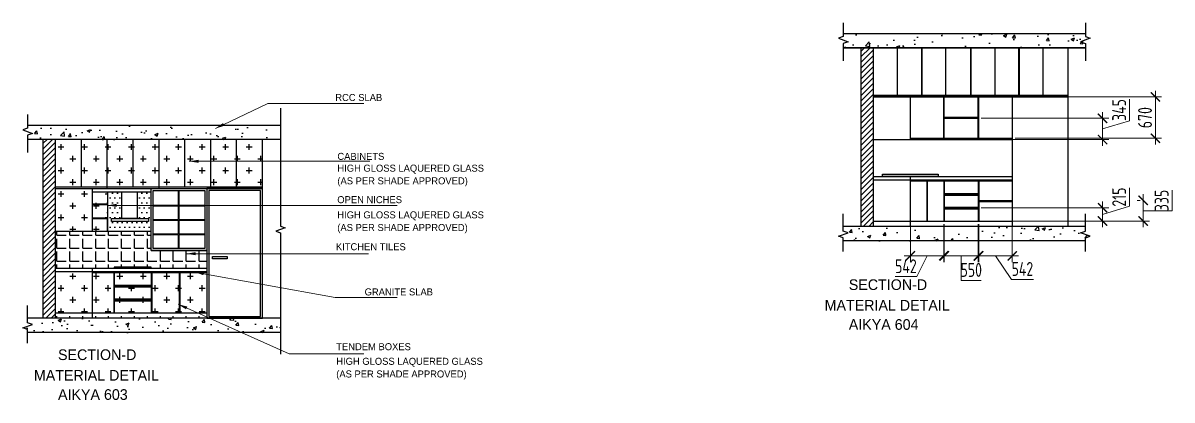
# Model space of a CAD drawing. Header units: millimetres. Extents: x -31859 to 58212, y -66440 to 17102.
# Drawn here: x -7761 to 10856, y -51150 to -45043 of the extents above; entities that cross this region are included whole.
import ezdxf

# ---------------------------------------------------------------- set-up
doc = ezdxf.new("R2010")
doc.units = ezdxf.units.MM
doc.header["$LTSCALE"] = 10
doc.header["$PDMODE"] = 35
doc.header["$PDSIZE"] = 500
for name, color, linetype in [('07--DIM-1', 1, 'Continuous'), ('A--SPACEREF', 3, 'Continuous'), ('A--TEXT-3', 3, 'Continuous'), ('DIMM-1', 1, 'Continuous')]:
    doc.layers.add(name, color=color, linetype=linetype)
doc.styles.add('ISO', font='isocp2.shx', dxfattribs={"width": 0.8})
doc.dimstyles.new('A-DIM-100', dxfattribs={"dimscale": 100, "dimtxt": 2.25, "dimasz": 1.5, "dimexe": 1, "dimexo": 0.5, "dimgap": 0, "dimtad": 0, "dimdec": 0, "dimzin": 12, "dimdsep": 46, "dimtxsty": 'ISO', "dimblk": 'ARCHTICK', "dimcen": 1, "dimdle": 1, "dimclrd": 8, "dimclre": 8, "dimclrt": 256, "dimadec": 0, "dimazin": 3, "dimtfac": 1, "dimtdec": 0, "dimtmove": 1, "dimatfit": 2, "dimfxl": 1, "dimtvp": 0.75, "dimtolj": 1, "dimtzin": 12, "dimlwd": 18, "dimlwe": 18, "dimarcsym": 0})
pattern_1 = [(0, (-32147.85, -24381.83), (0, 209.55), [152.4, -57.15]), (90, (-32147.85, -24381.83), (-209.55, 1e-14), [152.4, -57.15])]

# ---------------------------------------------------------------- blocks, each defined once
blk = doc.blocks.new('_ArchTick')
at = {"color": 0, "const_width": 0.15}
blk.add_lwpolyline([(-0.5, -0.5), (0.5, 0.5)], dxfattribs=at)
blk = doc.blocks.new('*D305')
at = {"layer": '07--DIM-1', "color": 8, "lineweight": 18}
for p, q in [((10168, -48013), (10168, -47712)), ((9730, -47936), (9730, -48351)), ((9730, -48144), (10168, -48013)), ((7766, -48036), (9830, -48036)), ((7766, -48251), (9830, -48251))]:
    blk.add_line(p, q, dxfattribs=at)
at = {"layer": 'Defpoints', "color": 0}
for p in [(7716, -48036), (7716, -48251), (9730, -48251)]:
    blk.add_point(p, dxfattribs=at)
at = {"layer": '07--DIM-1', "color": 8, "lineweight": 18, "xscale": 150, "yscale": 150, "zscale": 150}
for p, rotation in [((9730, -48036), 90), ((9730, -48251), 270)]:
    blk.add_blockref('_ArchTick', p, dxfattribs=dict(at, rotation=rotation))
at = {"layer": '07--DIM-1', "insert": (9999, -47863), "char_height": 225, "attachment_point": 5, "rotation": 90, "style": 'ISO'}
blk.add_mtext('\\A1;215', dxfattribs=at)
blk = doc.blocks.new('*D310')
at = {"layer": '07--DIM-1', "color": 8, "lineweight": 18}
for p, q in [((10168, -46628), (10168, -46278)), ((9730, -46486), (9730, -47031)), ((7766, -46586), (9830, -46586)), ((9730, -46759), (10168, -46628)), ((7766, -46931), (9830, -46931))]:
    blk.add_line(p, q, dxfattribs=at)
at = {"layer": 'Defpoints', "color": 0}
for p in [(7716, -46586), (7716, -46931), (9730, -46931)]:
    blk.add_point(p, dxfattribs=at)
at = {"layer": '07--DIM-1', "color": 8, "lineweight": 18, "xscale": 150, "yscale": 150, "zscale": 150}
for p, rotation in [((9730, -46586), 90), ((9730, -46931), 270)]:
    blk.add_blockref('_ArchTick', p, dxfattribs=dict(at, rotation=rotation))
at = {"layer": '07--DIM-1', "insert": (9999, -46453), "char_height": 225, "attachment_point": 5, "rotation": 90, "style": 'ISO'}
blk.add_mtext('\\A1;345', dxfattribs=at)
blk = doc.blocks.new('*D311')
at = {"layer": '07--DIM-1', "color": 8, "lineweight": 18}
for p, q in [((10389, -48351), (10389, -47816)), ((10856, -48084), (10856, -47753)), ((10339, -47916), (10289, -47916)), ((10389, -48084), (10856, -48084)), ((8316, -48251), (10489, -48251))]:
    blk.add_line(p, q, dxfattribs=at)
at = {"layer": 'Defpoints', "color": 0}
for p in [(10389, -47916), (10389, -47916), (8266, -48251)]:
    blk.add_point(p, dxfattribs=at)
at = {"layer": '07--DIM-1', "color": 8, "lineweight": 18, "xscale": 150, "yscale": 150, "zscale": 150}
for p, rotation in [((10389, -47916), 90), ((10389, -48251), 270)]:
    blk.add_blockref('_ArchTick', p, dxfattribs=dict(at, rotation=rotation))
at = {"layer": '07--DIM-1', "insert": (10687, -47918), "char_height": 225, "attachment_point": 5, "rotation": 90, "style": 'ISO'}
blk.add_mtext('\\A1;335', dxfattribs=at)
blk = doc.blocks.new('*D312')
at = {"layer": '07--DIM-1', "color": 8, "lineweight": 18}
for p, q in [((10586, -47011), (10586, -46141)), ((8316, -46241), (10686, -46241)), ((8316, -46911), (10686, -46911))]:
    blk.add_line(p, q, dxfattribs=at)
at = {"layer": 'Defpoints', "color": 0}
for p in [(8266, -46241), (10586, -46241), (8266, -46911)]:
    blk.add_point(p, dxfattribs=at)
at = {"layer": '07--DIM-1', "color": 8, "lineweight": 18, "xscale": 150, "yscale": 150, "zscale": 150}
for p, rotation in [((10586, -46241), 90), ((10586, -46911), 270)]:
    blk.add_blockref('_ArchTick', p, dxfattribs=dict(at, rotation=rotation))
at = {"layer": '07--DIM-1', "insert": (10418, -46576), "char_height": 225, "attachment_point": 5, "rotation": 90, "style": 'ISO'}
blk.add_mtext('\\A1;670', dxfattribs=at)
blk = doc.blocks.new('*D313')
at = {"layer": '07--DIM-1', "color": 8, "lineweight": 18}
for p, q in [((6616, -48301), (6616, -48915)), ((7158, -48301), (7158, -48915)), ((7258, -48815), (6516, -48815)), ((6887, -48815), (6720, -49152)), ((6720, -49152), (6368, -49152))]:
    blk.add_line(p, q, dxfattribs=at)
at = {"layer": 'Defpoints', "color": 0}
for p in [(6616, -48251), (7158, -48251), (6616, -48815)]:
    blk.add_point(p, dxfattribs=at)
at = {"layer": '07--DIM-1', "color": 8, "lineweight": 18, "xscale": 150, "yscale": 150, "zscale": 150, "rotation": 180}
blk.add_blockref('_ArchTick', (6616, -48815), dxfattribs=at)
at = {"layer": '07--DIM-1', "color": 8, "lineweight": 18, "xscale": 150, "yscale": 150, "zscale": 150}
blk.add_blockref('_ArchTick', (7158, -48815), dxfattribs=at)
at = {"layer": '07--DIM-1', "insert": (6544, -48983), "char_height": 225, "attachment_point": 5, "style": 'ISO'}
blk.add_mtext('\\A1;542', dxfattribs=at)
blk = doc.blocks.new('*D314')
at = {"layer": '07--DIM-1', "color": 8, "lineweight": 18}
for p, q in [((7166, -48301), (7166, -48915)), ((7716, -48301), (7716, -48915)), ((7066, -48815), (7816, -48815)), ((7441, -48815), (7441, -49212)), ((7441, -49212), (7765, -49212))]:
    blk.add_line(p, q, dxfattribs=at)
at = {"layer": 'Defpoints', "color": 0}
for p in [(7166, -48251), (7716, -48251), (7716, -48815)]:
    blk.add_point(p, dxfattribs=at)
at = {"layer": '07--DIM-1', "color": 8, "lineweight": 18, "xscale": 150, "yscale": 150, "zscale": 150, "rotation": 180}
blk.add_blockref('_ArchTick', (7166, -48815), dxfattribs=at)
at = {"layer": '07--DIM-1', "color": 8, "lineweight": 18, "xscale": 150, "yscale": 150, "zscale": 150}
blk.add_blockref('_ArchTick', (7716, -48815), dxfattribs=at)
at = {"layer": '07--DIM-1', "insert": (7603, -49043), "char_height": 225, "attachment_point": 5, "style": 'ISO'}
blk.add_mtext('\\A1;550', dxfattribs=at)
blk = doc.blocks.new('*D315')
at = {"layer": '07--DIM-1', "color": 8, "lineweight": 18}
for p, q in [((7724, -48301), (7724, -48915)), ((8266, -48301), (8266, -48915)), ((7624, -48815), (8366, -48815)), ((7995, -48815), (8256, -49196)), ((8256, -49196), (8609, -49196))]:
    blk.add_line(p, q, dxfattribs=at)
at = {"layer": 'Defpoints', "color": 0}
for p in [(7724, -48251), (8266, -48251), (8266, -48815)]:
    blk.add_point(p, dxfattribs=at)
at = {"layer": '07--DIM-1', "color": 8, "lineweight": 18, "xscale": 150, "yscale": 150, "zscale": 150, "rotation": 180}
blk.add_blockref('_ArchTick', (7724, -48815), dxfattribs=at)
at = {"layer": '07--DIM-1', "color": 8, "lineweight": 18, "xscale": 150, "yscale": 150, "zscale": 150}
blk.add_blockref('_ArchTick', (8266, -48815), dxfattribs=at)
at = {"layer": '07--DIM-1', "insert": (8432, -49027), "char_height": 225, "attachment_point": 5, "style": 'ISO'}
blk.add_mtext('\\A1;542', dxfattribs=at)

msp = doc.modelspace()

# ---------------------------------------------------------------- hatches: boundary and pattern name
h = msp.add_hatch()
h.set_pattern_fill('AR-CONC', color=256, scale=3, style=0)
h.set_pattern_definition([(50, (-12985.24, 0), (546.554, -47.8173), [57.15, -628.65]), (355, (-12985.24, 0), (-105.7285, 573.17), [45.72, -502.92]), (100.451, (-12939.7, -4), (440.8275, 525.35), [48.57, -534.27]), (46.1842, (-12985.24, 152.4), (813.237, -126.127), [85.725, -942.975]), (96.6356, (-12917.5, 141.9), (712.213, 742.277), [72.855, -801.405]), (351.184, (-12985.24, 152.4), (712.214, 742.275), [68.58, -754.38]), (21, (-12909.04, 114.3), (454.8446, -306.7966), [57.15, -628.65]), (326, (-12909.04, 114.3), (185.406, 552.564), [45.72, -502.92]), (71.4514, (-12871.14, 88.73), (640.2495, 245.7686), [48.57, -534.27]), (37.5, (-12985.24, 0), (9.2658, 253.6651), [0, -496.824, 0, -510.54, 0, -504.825]), (7.5, (-12985.24, 0), (200.459, 300.5417), [0, -291.084, 0, -485.394, 0, -192.405]), (327.5, (-13155.17, 0), (406.7718, -17.1862), [0, -190.5, 0, -594.36, 0, -788.67]), (317.5, (-13231.37, 0), (444.3875, 76.2795), [0, -247.65, 0, -394.716, 0, -560.07])])
h.paths.add_polyline_path([(9451.3, -45445.5), (9451.3, -45374.3), (9375.4, -45346.7), (9527.1, -45291.5), (9451.3, -45263.9), (9451.3, -45216.9), (5530.2, -45216.9), (5530.2, -45263.9), (5454.3, -45291.5), (5606, -45346.7), (5530.2, -45374.3), (5530.2, -45445.5)])
h.paths.add_polyline_path([(5530.2, -48341.5), (5530.2, -48412.7), (5606, -48440.3), (5454.3, -48495.5), (5530.2, -48523.1), (5530.2, -48572.7), (9451.3, -48572.7), (9451.3, -48523.1), (9527.1, -48495.5), (9375.4, -48440.3), (9451.3, -48412.7), (9451.3, -48341.5)])
h = msp.add_hatch()
h.set_pattern_fill('ANSI31', color=256, scale=20, style=0)
h.set_pattern_definition([(45, (-15760.773, -22896.88), (-44.90128, 44.90128), [])])
h.paths.add_polyline_path([(5815.7, -48341.5), (6015.7, -48341.5), (6015.7, -45445.5), (5815.7, -45445.5)])
h = msp.add_hatch()
h.set_pattern_fill('AR-CONC', color=256, scale=3, style=0)
h.set_pattern_definition([(50, (-32147.85, -24381.83), (546.554, -47.817), [57.15, -628.65]), (355, (-32147.85, -24381.83), (-105.7285, 573.17), [45.72, -502.92]), (100.451, (-32102.3, -24385.8), (440.8275, 525.35), [48.57, -534.27]), (46.1842, (-32147.85, -24229.4), (813.237, -126.127), [85.725, -942.975]), (96.6356, (-32080.1, -24239.94), (712.213, 742.277), [72.855, -801.405]), (351.184, (-32147.85, -24229.4), (712.214, 742.275), [68.58, -754.38]), (21, (-32071.65, -24267.53), (454.8446, -306.7966), [57.15, -628.65]), (326, (-32071.65, -24267.53), (185.406, 552.564), [45.72, -502.92]), (71.4514, (-32033.75, -24293.1), (640.2495, 245.7686), [48.57, -534.27]), (37.5, (-32147.85, -24381.83), (9.2658, 253.6651), [0, -496.824, 0, -510.54, 0, -504.825]), (7.5, (-32147.85, -24381.83), (200.459, 300.5417), [0, -291.084, 0, -485.394, 0, -192.405]), (327.5, (-32317.78, -24381.83), (406.7718, -17.1862), [0, -190.5, 0, -594.36, 0, -788.67]), (317.5, (-32393.98, -24381.83), (444.3875, 76.2795), [0, -247.65, 0, -394.716, 0, -560.07])])
h.paths.add_polyline_path([(-3666.8, -46831.6), (-3515.2, -46776.4), (-3591, -46748.8), (-3591, -46701.8), (-7685, -46701.8), (-7685, -46748.8), (-7760.8, -46776.4), (-7609.1, -46831.6), (-7685, -46859.2), (-7685, -46930.4), (-3591, -46930.4), (-3591, -46859.2)])
h.paths.add_polyline_path([(-3591, -50057.6), (-3591, -49952.8), (-3666.8, -49925.2), (-3591, -49897.6), (-3591, -49826.4), (-7685, -49826.4), (-7685, -49897.6), (-7609.1, -49925.2), (-7760.8, -49980.4), (-7685, -50008), (-7685, -50057.6)])
h = msp.add_hatch()
h.set_pattern_fill('ANSI31', color=256, scale=20, style=0)
h.set_pattern_definition([(45, (-32147.853, -24381.833), (-44.90128, 44.90128), [])])
h.paths.add_polyline_path([(-7431.8, -49826.4), (-7231.8, -49826.4), (-7231.8, -46930.4), (-7431.8, -46930.4)])
h = msp.add_hatch()
h.set_pattern_fill('CROSS', color=256, scale=30, style=0)
h.set_pattern_definition([(0, (-32147.85, -24381.83), (190.5, 190.5), [95.25, -285.75]), (90, (-32100.23, -24429.46), (-190.5, 190.5), [95.25, -285.75])])
h.paths.add_polyline_path([(-7231.8, -47698.4), (-6813, -47698.4), (-6813, -46930.4), (-7231.8, -46930.4)])
h.paths.add_polyline_path([(-6813, -47698.4), (-6394.3, -47698.4), (-6394.3, -46930.4), (-6813, -46930.4)])
h.paths.add_polyline_path([(-5975.5, -46930.4), (-6394.3, -46930.4), (-6394.3, -47698.4), (-5975.5, -47698.4)])
h.paths.add_polyline_path([(-5556.8, -46930.4), (-5975.5, -46930.4), (-5975.5, -47698.4), (-5556.8, -47698.4)])
h.paths.add_polyline_path([(-5556.8, -47698.4), (-5138, -47698.4), (-5138, -46930.4), (-5556.8, -46930.4)])
h.paths.add_polyline_path([(-5138, -47698.4), (-4719.3, -47698.4), (-4719.3, -46930.4), (-5138, -46930.4)])
h.paths.add_polyline_path([(-4300.5, -46930.4), (-4719.3, -46930.4), (-4719.3, -47698.4), (-4300.5, -47698.4)])
h.paths.add_polyline_path([(-4300.5, -47698.4), (-3881.8, -47698.4), (-3881.8, -46930.4), (-4300.5, -46930.4)])
h.paths.add_polyline_path([(-6631.8, -49066.4), (-7231.8, -49066.4), (-7231.8, -49736.4), (-6631.8, -49736.4)])
h.paths.add_polyline_path([(-6631.8, -49736.4), (-6289.8, -49736.4), (-6289.8, -49086.4), (-6631.8, -49086.4)])
h.paths.add_polyline_path([(-5681.8, -49736.4), (-5681.8, -49541.1), (-6281.8, -49541.1), (-6281.8, -49736.4)])
h.paths.add_polyline_path([(-5681.8, -49513.1), (-5681.8, -49317.7), (-6281.8, -49317.7), (-6281.8, -49513.1)])
h.paths.add_polyline_path([(-6281.8, -49086.4), (-6281.8, -49289.7), (-5681.8, -49289.7), (-5681.8, -49086.4)])
h.paths.add_polyline_path([(-5227.8, -49086.4), (-5673.8, -49086.4), (-5673.8, -49736.4), (-5227.8, -49736.4)])
h.paths.add_polyline_path([(-4781.8, -49086.4), (-5219.8, -49086.4), (-5219.8, -49736.4), (-4781.8, -49736.4)])
h.paths.add_polyline_path([(-6631.8, -47726.4), (-7231.8, -47726.4), (-7231.8, -48416.4), (-6631.8, -48416.4)])
h.paths.add_polyline_path([(-6631.8, -48213.1), (-6631.8, -48416.4), (-6393.9, -48416.4), (-6393.9, -48213.1)])
h.paths.add_polyline_path([(-6393.9, -48203.1), (-6393.9, -47989.7), (-6631.8, -47989.7), (-6631.8, -48203.1)])
h.paths.add_polyline_path([(-6393.9, -47776.4), (-6631.8, -47776.4), (-6631.8, -47979.7), (-6393.9, -47979.7)])
h = msp.add_hatch()
h.set_pattern_fill('DOTS', color=256, scale=50, style=0)
h.set_pattern_definition([(0, (-32147.85, -24381.83), (39.6875, 79.375), [0, -79.375])])
h.paths.add_polyline_path([(-6158.5, -47776.4), (-6393.9, -47776.4), (-6393.9, -48416.4), (-5681.8, -48416.4), (-5681.8, -47776.4), (-5909.4, -47776.4), (-5909.4, -48209.6), (-5729.6, -48209.6), (-5729.6, -48259.6), (-6325.4, -48259.6), (-6325.4, -48209.6), (-6158.5, -48209.6)])
h = msp.add_hatch()
h.set_pattern_fill('ANGLE', color=256, scale=30, style=0)
h.set_pattern_definition(pattern_1)
h.paths.add_polyline_path([(-6631.8, -48416.4), (-7231.8, -48416.4), (-7231.8, -49016.4), (-6281.8, -49016.4), (-6281.8, -49000.4), (-5681.8, -49000.4), (-5681.8, -49016.4), (-4781.8, -49016.4), (-4781.8, -48726.4), (-5681.8, -48726.4), (-5681.8, -48416.4)])
h = msp.add_hatch()
h.set_pattern_fill('ANGLE', color=256, scale=30, style=0)
h.set_pattern_definition(pattern_1)
h.paths.add_polyline_path([(-4781.8, -49826.4), (-4781.8, -49736.4), (-6631.8, -49736.4), (-6631.8, -49826.4)])
h.paths.add_polyline_path([(-7231.8, -49736.4), (-7231.8, -49826.4), (-6631.8, -49826.4), (-6631.8, -49736.4)])

# ---------------------------------------------------------------- linework, layer by layer
for p, q in [((9451.3, -45216.9), (5530.2, -45216.9)), ((9451.3, -45445.5), (5530.2, -45445.5)), ((5530.2, -45445.5), (9451.3, -45445.5)), ((5815.7, -45445.5), (5815.7, -48341.5)), ((6015.7, -45445.5), (6015.7, -48341.5)), ((6405.5, -46213.5), (6405.5, -45445.5)), ((6795.2, -45445.5), (6795.2, -46233.5)), ((6803.2, -45445.5), (6803.2, -46233.5)), ((7193, -46213.5), (7193, -45445.5)), ((7590.7, -45445.5), (7590.7, -46233.5)), ((7598.7, -45445.5), (7598.7, -46233.5)), ((7988.5, -46213.5), (7988.5, -45445.5)), ((8370.2, -45445.5), (8370.2, -46233.5)), ((8378.2, -45445.5), (8378.2, -46233.5)), ((8768, -46213.5), (8768, -45445.5)), ((9165.7, -45445.5), (9165.7, -48341.5)), ((6015.7, -46213.5), (6795.2, -46213.5)), ((6015.7, -46233.5), (6795.2, -46233.5)), ((6015.7, -46241.5), (9165.7, -46241.5)), ((6615.7, -46241.5), (6615.7, -46931.5)), ((6803.2, -46213.5), (7590.7, -46213.5)), ((6803.2, -46233.5), (7590.7, -46233.5)), ((7157.7, -46931.5), (7157.7, -46241.5)), ((7165.7, -46931.5), (7165.7, -46241.5)), ((7598.7, -46213.5), (8370.2, -46213.5)), ((7598.7, -46233.5), (8370.2, -46233.5)), ((7715.7, -46931.5), (7715.7, -46241.5)), ((7723.7, -46931.5), (7723.7, -46241.5)), ((8265.7, -46241.5), (8265.7, -46931.5)), ((8378.2, -46213.5), (9165.7, -46213.5)), ((8378.2, -46233.5), (9165.7, -46233.5)), ((-3591, -46701.8, 0), (-7685, -46701.8, 0)), ((7165.7, -46566.5), (7715.7, -46566.5)), ((7165.7, -46586.5), (7715.7, -46586.5)), ((6615.7, -46911.5), (7157.7, -46911.5)), ((7165.7, -46911.5), (7715.7, -46911.5)), ((7165.7, -46911.5), (7715.7, -46911.5)), ((7723.7, -46911.5), (8265.7, -46911.5)), ((-3591, -46930.4, 0), (-7685, -46930.4, 0)), ((-7431.8, -49826.4, 0), (-7431.8, -46930.4, 0)), ((-7231.8, -49826.4, 0), (-7231.8, -46930.4, 0)), ((-6813, -47698.4, 0), (-6813, -46930.4, 0)), ((-6394.3, -47726.4, 0), (-6394.3, -46930.4, 0)), ((-5975.5, -47698.4, 0), (-5975.5, -46930.4, 0)), ((-5556.8, -47726.4, 0), (-5556.8, -46930.4, 0)), ((-5138, -47698.4, 0), (-5138, -46930.4, 0)), ((-4719.3, -47698.4, 0), (-4719.3, -46930.4, 0)), ((-4300.5, -47698.4, 0), (-4300.5, -46930.4, 0)), ((-3881.8, -49826.4, 0), (-3881.8, -46930.4, 0)), ((6015.7, -46931.5), (8265.7, -46931.5)), ((8265.7, -46931.5), (8265.7, -47531.5)), ((6015.7, -47531.5), (8265.7, -47531.5)), ((6015.7, -47581.5), (8265.7, -47581.5)), ((6615.7, -47531.5), (6615.7, -48341.5)), ((6615.7, -47581.5), (8265.7, -47581.5)), ((6615.7, -47601.5), (6886.7, -47601.5)), ((6886.7, -48251.5), (6886.7, -47581.5)), ((6894.7, -48251.5), (6894.7, -47581.5)), ((6894.7, -47601.5), (7157.7, -47601.5)), ((7157.7, -47581.5), (7157.7, -48251.5)), ((7165.7, -47581.5), (7165.7, -47804.8)), ((7165.7, -47601.5), (7715.7, -47601.5)), ((7715.7, -47581.5), (7715.7, -48028.1)), ((7723.7, -47581.5), (7723.7, -48251.5)), ((7723.7, -47601.5), (8265.7, -47601.5)), ((8265.7, -47531.5), (8265.7, -48341.5)), ((-7231.8, -47698.4, 0), (-3881.8, -47698.4, 0)), ((-7231.8, -47726.4, 0), (-4781.8, -47726.4, 0)), ((-6631.8, -48416.4, 0), (-6631.8, -47726.4, 0)), ((-6631.8, -47776.4, 0), (-5681.8, -47776.4, 0)), ((-6393.9, -47776.4, 0), (-6393.9, -48416.4, 0)), ((-5681.8, -48726.4, 0), (-5681.8, -47726.4, 0)), ((-5239.8, -47994.6, 0), (-5239.8, -47756.4, 0)), ((-5231.8, -47994.6, 0), (-5231.8, -47756.4, 0)), ((-4781.8, -47726.4, 0), (-3881.8, -47726.4, 0)), ((7165.7, -47804.8), (7715.7, -47804.8)), ((7165.7, -47812.8), (7165.7, -48028.1)), ((7165.7, -47812.8), (7715.7, -47812.8)), ((7165.7, -47832.8), (7715.7, -47832.8)), ((-6393.9, -47979.7, 0), (-6631.8, -47979.7, 0)), ((-6393.9, -47989.7, 0), (-6631.8, -47989.7, 0)), ((-5651.8, -47994.6, 0), (-5239.8, -47994.6, 0)), ((-5651.8, -48002.6, 0), (-5239.8, -48002.6, 0)), ((-5239.8, -48226.4, 0), (-5239.8, -48002.6, 0)), ((-5231.8, -47994.6, 0), (-4811.8, -47994.6, 0)), ((-5231.8, -48226.4, 0), (-5231.8, -48002.6, 0)), ((-5231.8, -48002.6, 0), (-4811.8, -48002.6, 0)), ((7165.7, -48028.1), (7715.7, -48028.1)), ((7723.7, -47916.5), (8265.7, -47916.5)), ((7723.7, -47936.5), (8265.7, -47936.5)), ((-6393.9, -48203.1, 0), (-6631.8, -48203.1, 0)), ((-6393.9, -48213.1, 0), (-6631.8, -48213.1, 0)), ((-6393.9, -48416.4, 0), (-6393.9, -48203.1, 0)), ((7165.7, -48036.1), (7165.7, -48251.5)), ((7165.7, -48036.1), (7715.7, -48036.1)), ((7165.7, -48056.1), (7715.7, -48056.1)), ((7715.7, -48036.1), (7715.7, -48251.5)), ((-5651.8, -48226.4, 0), (-5239.8, -48226.4, 0)), ((-5651.8, -48234.4, 0), (-5239.8, -48234.4, 0)), ((-5239.8, -48458.9, 0), (-5239.8, -48234.4, 0)), ((-5231.8, -48226.4, 0), (-4811.8, -48226.4, 0)), ((-5231.8, -48458.9, 0), (-5231.8, -48234.4, 0)), ((-5231.8, -48234.4, 0), (-4811.8, -48234.4, 0)), ((9451.3, -48341.5), (5530.2, -48341.5)), ((6015.7, -48251.5), (8265.7, -48251.5)), ((6615.7, -48251.5), (7157.7, -48251.5)), ((-7231.8, -48416.4, 0), (-6631.8, -48416.4, 0)), ((-6631.8, -48416.4, 0), (-5681.8, -48416.4, 0)), ((-5651.8, -48458.9, 0), (-5239.8, -48458.9, 0)), ((-5651.8, -48466.9, 0), (-5239.8, -48466.9, 0)), ((-5239.8, -48696.4, 0), (-5239.8, -48466.9, 0)), ((-5231.8, -48458.9, 0), (-4811.8, -48458.9, 0)), ((-5231.8, -48696.4, 0), (-5231.8, -48466.9, 0)), ((-5231.8, -48466.9, 0), (-4811.8, -48466.9, 0)), ((9451.3, -48572.7), (5530.2, -48572.7)), ((-5681.8, -48726.4, 0), (-4781.8, -48726.4, 0)), ((-7231.8, -49016.4, 0), (-4781.8, -49016.4, 0)), ((-7231.8, -49066.4, 0), (-4781.8, -49066.4, 0)), ((-6631.8, -49826.4, 0), (-6631.8, -49016.4, 0)), ((-6631.8, -49086.4, 0), (-6289.8, -49086.4, 0)), ((-6289.8, -49066.4, 0), (-6289.8, -49736.4, 0)), ((-6281.8, -49066.4, 0), (-6281.8, -49289.7, 0)), ((-6281.8, -49086.4, 0), (-5681.8, -49086.4, 0)), ((-5681.8, -49066.4, 0), (-5681.8, -49289.7, 0)), ((-5673.8, -49066.4, 0), (-5673.8, -49736.4, 0)), ((-5673.8, -49066.4, 0), (-4781.8, -49066.4, 0)), ((-5673.8, -49086.4, 0), (-5227.8, -49086.4, 0)), ((-5227.8, -49066.4, 0), (-5227.8, -49736.4, 0)), ((-5219.8, -49066.4, 0), (-5219.8, -49736.4, 0)), ((-5219.8, -49086.4, 0), (-4781.8, -49086.4, 0)), ((-6281.8, -49289.7, 0), (-5681.8, -49289.7, 0)), ((-6281.8, -49297.7, 0), (-6281.8, -49513.1, 0)), ((-6281.8, -49297.7, 0), (-5681.8, -49297.7, 0)), ((-6281.8, -49317.7, 0), (-5681.8, -49317.7, 0)), ((-5681.8, -49297.7, 0), (-5681.8, -49513.1, 0)), ((-6281.8, -49513.1, 0), (-5681.8, -49513.1, 0)), ((-6281.8, -49521.1, 0), (-6281.8, -49736.4, 0)), ((-6281.8, -49521.1, 0), (-5681.8, -49521.1, 0)), ((-6281.8, -49541.1, 0), (-5681.8, -49541.1, 0)), ((-5681.8, -49521.1, 0), (-5681.8, -49736.4, 0)), ((-3591, -49826.4, 0), (-7685, -49826.4, 0)), ((-7231.8, -49736.4, 0), (-4781.8, -49736.4, 0)), ((-3591, -50057.6, 0), (-7685, -50057.6, 0))]:
    msp.add_line(p, q)
at = {"linetype": 'Continuous'}
for points in [[(5530.2, -45043.1), (5530.2, -45263.9), (5454.3, -45291.5), (5606, -45346.7), (5530.2, -45374.3), (5530.2, -45654.9)], [(9451.3, -45043.1), (9451.3, -45263.9), (9527.1, -45291.5), (9375.4, -45346.7), (9451.3, -45374.3), (9451.3, -45654.9)], [(5530.2, -48743.8), (5530.2, -48523.1), (5454.3, -48495.5), (5606, -48440.3), (5530.2, -48412.7), (5530.2, -48132)], [(9451.3, -48743.8), (9451.3, -48523.1), (9527.1, -48495.5), (9375.4, -48440.3), (9451.3, -48412.7), (9451.3, -48132)]]:
    msp.add_lwpolyline(points, dxfattribs=at)
at = {"linetype": 'Continuous', "elevation": 0}
for points in [[(-7685, -46528), (-7685, -46748.8), (-7760.8, -46776.4), (-7609.1, -46831.6), (-7685, -46859.2), (-7685, -47139.9)], [(-3591, -46420.7), (-3591, -48332.8), (-3515.2, -48360.4), (-3666.8, -48415.6), (-3591, -48443.2), (-3591, -50405)], [(-7685, -50228.8), (-7685, -50008), (-7760.8, -49980.4), (-7609.1, -49925.2), (-7685, -49897.6), (-7685, -49617)]]:
    msp.add_lwpolyline(points, dxfattribs=at)
at = {"elevation": 0}
for points in [[(7065.7, -47531.5), (6165.7, -47531.5), (6165.7, -47491.1), (7065.7, -47491.1)], [(-6158.5, -47776.4), (-5909.4, -47776.4), (-5909.4, -48209.6), (-6158.5, -48209.6)], [(-5681.8, -47726.4), (-4781.8, -47726.4), (-4781.8, -48726.4), (-5681.8, -48726.4)], [(-5651.8, -47756.4), (-4811.8, -47756.4), (-4811.8, -48696.4), (-5651.8, -48696.4)], [(-4781.8, -49826.4), (-3881.8, -49826.4), (-3881.8, -47726.4), (-4781.8, -47726.4)], [(-4751.8, -49796.4), (-3911.8, -49796.4), (-3911.8, -47756.4), (-4751.8, -47756.4)], [(-6325.4, -48209.6), (-5729.6, -48209.6), (-5729.6, -48259.6), (-6325.4, -48259.6)], [(-4691.5, -48827.2), (-4454.4, -48827.2), (-4454.4, -48863.3), (-4691.5, -48863.3)], [(-6281.8, -49016.4), (-5681.8, -49016.4), (-5681.8, -49000.4), (-6281.8, -49000.4)]]:
    msp.add_lwpolyline(points, close=True, dxfattribs=at)

# ---------------------------------------------------------------- texts
at = {"layer": 'A--SPACEREF'}
for s, height, p in [('RCC SLAB', 113.76, (-2701.1, -46306.7)), ('CABINETS', 113.76, (-2667, -47260.7)), ('HIGH GLOSS LAQUERED GLASS', 113.758, (-2667, -47451.8)), ('(AS PER SHADE APPROVED)', 113.758, (-2667, -47657)), ('OPEN NICHES', 113.758, (-2668.3, -47961.8)), ('HIGH GLOSS LAQUERED GLASS', 113.758, (-2668.3, -48208.3)), ('(AS PER SHADE APPROVED)', 113.758, (-2668.3, -48413.6)), ('KITCHEN TILES', 113.758, (-2691.4, -48724.3)), ('GRANITE SLAB', 113.758, (-2225.5, -49456.2)), ('TENDEM BOXES', 113.758, (-2685.5, -50343.4)), ('HIGH GLOSS LAQUERED GLASS', 113.758, (-2685.5, -50580.1)), ('(AS PER SHADE APPROVED)', 113.758, (-2685.5, -50785.3))]:
    msp.add_text(s, height=height, dxfattribs=at).set_placement(p)
at = {"layer": 'A--TEXT-3'}
for s, height, p in [('SECTION-D', 172.62, (-7192.8, -50502.9, 0)), ('MATERIAL DETAIL', 172.617, (-7584.2, -50836.7, 0)), ('AIKYA 603', 172.62, (-7192.8, -51147.9, 0))]:
    msp.add_text(s, height=height, dxfattribs=at).set_placement(p)
at = {"layer": 'DIMM-1'}
for s, height, p in [('SECTION-D', 172.62, (5618.9, -49368.2)), ('MATERIAL DETAIL', 172.617, (5227.5, -49702.1)), ('AIKYA 604', 172.62, (5618.9, -50013.2))]:
    msp.add_text(s, height=height, dxfattribs=at).set_placement(p)

# ---------------------------------------------------------------- dimensions: what is measured, and where the dimension line sits
at = {"layer": '07--DIM-1'}
for base, p1, p2, picture, middle in [((10586.4, -46241.5), (8265.7, -46911.5), (8265.7, -46241.5), '*D312', (10417.6, -46576.5)), ((9730.1, -46931.5), (7715.7, -46586.5), (7715.7, -46931.5), '*D310', (9998.9, -46627.7)), ((9730.1, -48251.5), (7715.7, -48036.1), (7715.7, -48251.5), '*D305', (9998.9, -48012.5))]:
    dim = msp.add_linear_dim(base=base, p1=p1, p2=p2, angle=90, dimstyle='A-DIM-100', dxfattribs=at)
    dim.commit()
    dim.dimension.update_dxf_attribs({"geometry": picture, "text_midpoint": middle})
dim = msp.add_linear_dim(base=(10389.1, -47916.5), p1=(8265.7, -48251.5), p2=(10389.1, -47916.5), angle=90, dimstyle='A-DIM-100', dxfattribs=at)
dim.commit()
dim.dimension.update_dxf_attribs({"geometry": '*D311', "text_midpoint": (10855.6, -48084), "dimtype": 160})
for base, p1, p2, picture, middle in [((6615.7, -48815.1), (7157.7, -48251.5), (6615.7, -48251.5), '*D313', (6720.4, -49151.8)), ((7715.7, -48815.1), (7165.7, -48251.5), (7715.7, -48251.5), '*D314', (7440.7, -49212)), ((8265.7, -48815.1), (7723.7, -48251.5), (8265.7, -48251.5), '*D315', (8255.8, -49195.5))]:
    dim = msp.add_linear_dim(base=base, p1=p1, p2=p2, dimstyle='A-DIM-100', dxfattribs=at)
    dim.commit()
    dim.dimension.update_dxf_attribs({"geometry": picture, "text_midpoint": middle, "dimtype": 160})

# ---------------------------------------------------------------- leaders
for points, override in [([(-4644.1, -46751.1), (-3793.4, -46344.8), (-2238.7, -46344.8)], {"dimgap": 0, "dimtad": 0, "dimfxl": 0.18}), ([(-5066.4, -47283.7), (-2139.3, -47283.7)], {"dimgap": 0, "dimtad": 0, "dimfxl": 0.18}), ([(-6393.9, -47997.2), (-1697.8, -47997.2)], {"dimgap": 0, "dimtad": 0, "dimfxl": 0.18}), ([(-5113.3, -48780.5), (-2163.7, -48780.5)], {"dimgap": 0, "dimtad": 0, "dimfxl": 0.18}), ([(-4981.8, -49076.9), (-2701.1, -49490.1), (-1697.8, -49490.1)], {"dimgap": 0, "dimtad": 0, "dimfxl": 0.18}), ([(-5246, -49598.7), (-3447.3, -50401.9), (-2238.7, -50401.9)], {"dimfxl": 0.18})]:
    msp.add_leader(points, dimstyle='A-DIM-100', override=override)

doc.saveas('drawing.dxf')
